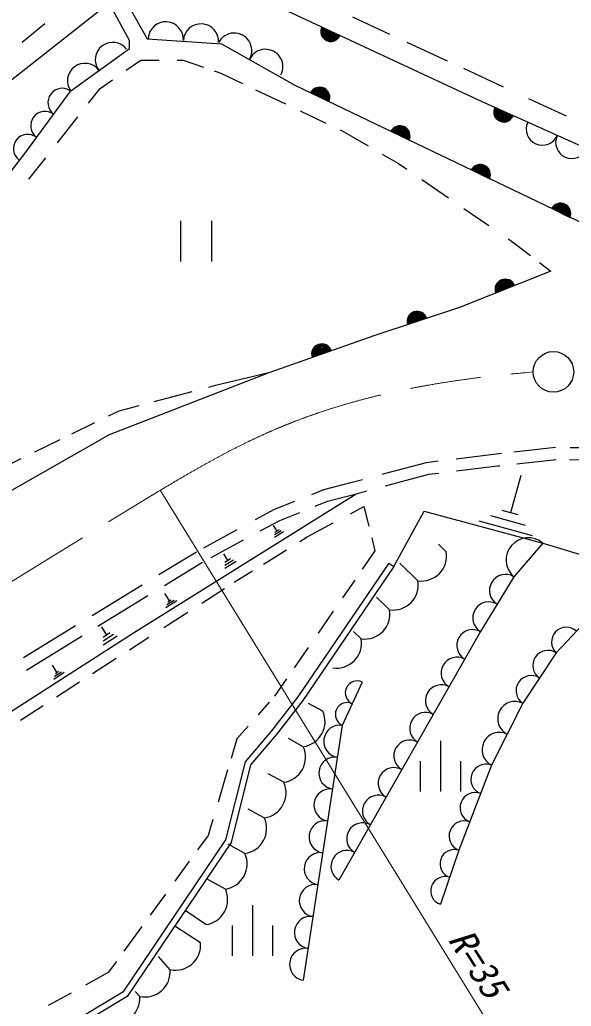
# Model space of a CAD drawing. Units: millimetres, scale not verified. Extents: x 40000 to 680000, y 20000 to 380000.
# Drawn here: x 223012 to 250185, y 242679 to 291329 of the extents above; entities that cross this region are included whole.
import ezdxf
from ezdxf.enums import TextEntityAlignment as Align

# ---------------------------------------------------------------- set-up
doc = ezdxf.new("R2010")
doc.units = ezdxf.units.MM
doc.header["$LTSCALE"] = 1000
doc.linetypes.add('CHAIN', pattern=[18.5, 12, -1.5, 3.5, -1.5])
for name, color, linetype, lineweight in [('M-BGD', 7, 'Continuous', 25), ('M-BMK', 2, 'CHAIN', 13), ('M-BMK-SRVR', 3, 'Continuous', 25), ('M-STR-HTXT', 7, 'Continuous', 13)]:
    doc.layers.add(name, color=color, linetype=linetype, lineweight=lineweight)
doc.styles.add('ＭＳ ゴシック', font='')
doc.styles.get('ＭＳ ゴシック').set_extended_font_data('MS Gothic')

msp = doc.modelspace()

# ---------------------------------------------------------------- linework, layer by layer
at = {"layer": 'M-BGD'}
for p, q in [((228075, 292536), (229297, 290386)), ((227410, 292153), (221465, 287456)), ((228414, 290305), (227410, 292153)), ((245765, 287293), (235965, 291872)), ((239407, 291474), (241232, 290625)), ((223129, 290218), (224243, 291142)), ((228414, 289904), (228414, 290305)), ((229297, 290386), (232952, 290145)), ((232952, 290145), (236567, 288096)), ((242088, 290228), (244068, 289307)), ((225522, 287815), (228414, 289904)), ((228257, 288838), (228976, 289341)), ((228976, 289341), (229878, 289341)), ((230764, 289341), (231065, 289341)), ((231065, 289341), (232061, 288995)), ((232591, 288810), (232912, 288699)), ((232912, 288699), (233981, 288189)), ((244872, 288934), (246828, 288025)), ((226968, 287935), (227586, 288368)), ((236567, 288096), (251629, 280866)), ((223313, 284803), (225522, 287815)), ((226403, 287215), (226968, 287935)), ((234632, 287879), (236103, 287178)), ((255445, 282955), (245765, 287293)), ((248073, 287447), (248577, 287212)), ((248577, 287212), (249931, 286598)), ((236832, 286831), (238085, 286234)), ((224872, 285263), (225879, 286547)), ((238800, 285893), (238897, 285847)), ((238897, 285847), (240176, 285106)), ((221867, 282915), (223313, 284803)), ((240875, 284700), (241668, 284240)), ((223466, 283470), (224293, 284524)), ((241668, 284240), (242084, 283955)), ((242824, 283448), (244140, 282544)), ((244894, 282027), (246124, 281183)), ((230953, 279411), (230953, 281411)), ((232453, 281411), (232453, 279411)), ((247073, 280532), (247171, 280465)), ((247171, 280465), (248169, 279706)), ((248623, 279362), (249179, 278938)), ((249179, 278938), (244681, 277131)), ((244681, 277131), (240504, 275765)), ((240504, 275765), (235282, 273918)), ((235282, 273918), (227410, 270865)), ((235282, 273918), (232591, 273275)), ((231485, 272982), (229617, 272487)), ((232591, 273275), (232310, 273201)), ((227892, 272030), (227368, 271774)), ((228874, 272290), (227892, 272030)), ((226695, 271444), (225563, 270889)), ((227410, 270865), (219055, 266085)), ((224992, 270610), (223746, 270000)), ((247359, 270018), (249413, 270248)), ((250129, 270241), (252311, 270218)), ((223072, 269669), (221987, 269138)), ((243049, 269501), (243624, 269572)), ((244507, 269679), (246484, 269920)), ((246484, 269920), (246746, 269949)), ((247499, 269430), (249443, 269648)), ((250097, 269641), (252274, 269619)), ((241238, 269019), (243049, 269501)), ((244528, 269077), (246554, 269324)), ((246554, 269324), (246674, 269337)), ((239383, 268518), (239892, 268655)), ((240873, 268920), (241238, 269019)), ((241394, 268439), (243163, 268911)), ((243163, 268911), (243665, 268972)), ((247696, 268860), (247186, 267020)), ((237404, 267920), (237992, 268155)), ((237992, 268155), (239383, 268518)), ((239536, 267938), (240116, 268094)), ((241032, 268342), (241394, 268439)), ((228613, 261093), (239581, 267950)), ((235566, 267185), (236570, 267586)), ((237569, 267340), (238180, 267584)), ((238180, 267584), (239536, 267938)), ((234632, 266678), (235566, 267185)), ((239305, 266969), (239969, 267326)), ((239969, 267326), (240210, 266361)), ((241440, 264369), (242940, 267093)), ((242940, 267093), (248780, 265521)), ((247576, 266910), (246786, 267130)), ((234856, 266117), (235821, 266641)), ((235821, 266641), (236813, 267037)), ((247926, 266390), (246216, 266870)), ((232074, 265290), (233729, 266188)), ((235506, 266380), (235676, 266110)), ((235786, 266180), (235566, 266040)), ((235896, 266130), (235566, 265920)), ((237176, 265823), (238459, 266513)), ((248276, 265870), (245646, 266600)), ((232442, 264807), (234039, 265673)), ((236006, 266070), (235566, 265790)), ((236817, 265599), (237176, 265823)), ((240355, 265783), (240515, 265142)), ((235026, 264487), (236152, 265186)), ((240515, 265142), (239886, 264231)), ((244030, 265091), (243639, 265473)), ((248780, 265521), (247358, 263864)), ((248780, 265521), (255335, 263523)), ((229870, 263964), (231718, 265097)), ((233046, 264990), (233256, 264660)), ((233396, 264740), (233116, 264570)), ((233536, 264680), (233116, 264420)), ((230144, 263429), (232018, 264577)), ((233676, 264610), (233116, 264260)), ((241192, 264538), (236711, 257934)), ((241440, 264369), (236954, 257758)), ((241192, 264538), (241440, 264369)), ((242634, 263659), (241734, 264536)), ((233576, 263586), (234483, 264149)), ((239514, 263691), (238911, 262817)), ((247358, 263864), (245718, 261153)), ((226578, 261948), (229039, 263456)), ((231977, 262564), (233095, 263288)), ((226866, 261421), (229328, 262929)), ((230146, 263040), (230386, 262660)), ((230466, 262710), (230306, 262610)), ((241237, 262227), (240597, 262852)), ((230756, 262670), (230216, 262330)), ((230616, 262690), (230266, 262470)), ((251443, 262242), (249447, 260106)), ((230113, 261359), (231287, 262118)), ((238460, 262163), (237717, 261085)), ((223713, 260193), (225765, 261450)), ((227046, 261390), (227286, 260980)), ((212382, 250674), (228613, 261093)), ((224028, 259682), (226087, 260944)), ((227456, 261090), (227116, 260870)), ((227636, 261010), (227126, 260680)), ((227806, 260930), (227126, 260490)), ((228413, 260259), (229378, 260883)), ((245718, 261153), (238740, 248904)), ((239841, 260796), (239460, 261167)), ((237220, 260364), (236531, 259366)), ((223205, 259879), (223713, 260193)), ((226600, 259087), (227766, 259841)), ((249447, 260106), (247801, 257619)), ((223337, 259255), (224028, 259682)), ((224606, 259500), (224846, 259130)), ((225206, 259140), (224686, 258800)), ((225066, 259160), (224726, 258940)), ((224926, 259180), (224766, 259080)), ((236157, 258823), (235569, 257970)), ((224825, 257938), (225962, 258674)), ((239885, 258670), (238905, 256533)), ((236711, 257934), (235419, 256258)), ((223042, 256785), (224161, 257509)), ((235302, 257668), (234751, 257044)), ((236954, 257758), (235652, 256069)), ((237941, 257233), (237238, 257618)), ((247801, 257619), (246260, 254572)), ((234262, 256489), (233714, 255868)), ((238905, 256533), (236978, 243960)), ((235419, 256258), (234111, 254732)), ((235652, 256069), (234385, 254591)), ((233714, 255868), (233423, 254895)), ((236982, 255478), (236247, 255880)), ((243740, 255769), (243740, 253269)), ((234111, 254732), (233157, 250879)), ((234385, 254591), (233435, 250755)), ((242740, 254769), (242740, 253269)), ((246260, 254572), (244649, 250369)), ((244740, 253269), (244740, 254769)), ((233255, 254333), (232781, 252745)), ((236022, 253723), (235257, 254142)), ((235063, 251968), (234267, 252404)), ((232523, 251883), (232292, 251107)), ((232292, 251107), (231777, 250398)), ((233157, 250879), (228086, 243377)), ((233435, 250755), (228297, 243154)), ((234104, 250213), (233276, 250666)), ((244649, 250369), (243738, 247707)), ((231363, 249828), (230647, 248841)), ((233145, 248459), (232286, 248928)), ((230191, 248214), (229439, 247178)), ((234484, 247661), (234484, 245161)), ((232185, 246704), (231163, 247394)), ((233484, 246661), (233484, 245161)), ((235484, 245161), (235484, 246661)), ((229033, 246619), (228148, 245400)), ((231924, 245806), (230651, 246637)), ((227772, 244882), (227376, 244337)), ((230422, 244484), (229854, 245129)), ((227376, 244337), (226246, 243718)), ((228086, 243377), (223464, 240604)), ((225539, 243330), (224411, 242712)), ((228921, 243163), (228699, 243415)), ((228297, 243154), (223547, 240304))]:
    msp.add_line(p, q, dxfattribs=at)
for centre, radius, start, end in [((230208, 290358), 869, 356.6981, 176.6981), ((231944, 290258), 869, 356.6981, 176.6981), ((238337, 290754), 500, 155.556, 335.5561), ((238337, 290754), 500, 155.556, 335.5561), ((238337, 290754), 450, 155.556, 335.5561), ((233579, 289807), 866, 332.4472, 152.4472), ((238337, 290754), 400, 155.556, 335.5561), ((238337, 290754), 350, 155.556, 335.5561), ((238337, 290754), 300, 155.556, 335.5561), ((238337, 290754), 250, 155.556, 335.5561), ((238337, 290754), 200, 155.556, 335.5561), ((238337, 290754), 150, 155.556, 335.5561), ((238337, 290754), 100, 155.556, 335.5561), ((238337, 290754), 50, 155.556, 335.5561), ((227588, 289357), 858, 37.0928, 217.0928), ((235115, 289006), 866, 332.4472, 152.4472), ((226220, 288322), 858, 37.0928, 217.0928), ((225110, 287238), 709, 53.1301, 233.1301), ((237789, 287500), 500, 334.2816, 154.2816), ((237789, 287500), 500, 334.2816, 154.2816), ((237789, 287500), 450, 334.2816, 154.2816), ((237789, 287500), 400, 334.2816, 154.2816), ((237789, 287500), 350, 334.2816, 154.2816), ((237789, 287500), 300, 334.2816, 154.2816), ((237789, 287500), 250, 334.2816, 154.2816), ((237789, 287500), 200, 334.2816, 154.2816), ((237789, 287500), 150, 334.2816, 154.2816), ((237789, 287500), 100, 334.2816, 154.2816), ((237789, 287500), 50, 334.2816, 154.2816), ((224259, 286103), 709, 53.1301, 233.1301), ((246860, 286781), 500, 156.2384, 336.2384), ((246860, 286781), 500, 156.2384, 336.2384), ((246860, 286781), 450, 156.2384, 336.2384), ((246860, 286781), 400, 156.2384, 336.2384), ((246860, 286781), 350, 156.2384, 336.2384), ((246860, 286781), 300, 156.2384, 336.2384), ((246860, 286781), 250, 156.2384, 336.2384), ((246860, 286781), 200, 156.2384, 336.2384), ((246860, 286781), 150, 156.2384, 336.2384), ((246860, 286781), 100, 156.2384, 336.2384), ((246860, 286781), 50, 156.2384, 336.2384), ((241745, 285595), 500, 334.2816, 154.2816), ((241745, 285595), 500, 334.2816, 154.2816), ((248764, 285938), 796, 155.6391, 335.6391), ((223408, 284968), 709, 53.1301, 233.1301), ((241745, 285595), 450, 334.2816, 154.2816), ((241745, 285595), 400, 334.2816, 154.2816), ((241745, 285595), 350, 334.2816, 154.2816), ((241745, 285595), 300, 334.2816, 154.2816), ((241745, 285595), 250, 334.2816, 154.2816), ((241745, 285595), 200, 334.2816, 154.2816), ((241745, 285595), 150, 334.2816, 154.2816), ((241745, 285595), 100, 334.2816, 154.2816), ((241745, 285595), 50, 334.2816, 154.2816), ((250213, 285282), 796, 155.6391, 335.6391), ((245701, 283689), 500, 334.2816, 154.2816), ((245701, 283689), 500, 334.2816, 154.2816), ((245701, 283689), 450, 334.2816, 154.2816), ((245701, 283689), 400, 334.2816, 154.2816), ((245701, 283689), 350, 334.2816, 154.2816), ((245701, 283689), 300, 334.2816, 154.2816), ((245701, 283689), 250, 334.2816, 154.2816), ((245701, 283689), 200, 334.2816, 154.2816), ((245701, 283689), 150, 334.2816, 154.2816), ((245701, 283689), 100, 334.2816, 154.2816), ((245701, 283689), 50, 334.2816, 154.2816), ((249657, 281784), 500, 334.2816, 154.2816), ((249657, 281784), 500, 334.2816, 154.2816), ((249657, 281784), 450, 334.2816, 154.2816), ((249657, 281784), 400, 334.2816, 154.2816), ((249657, 281784), 350, 334.2816, 154.2816), ((249657, 281784), 300, 334.2816, 154.2816), ((249657, 281784), 250, 334.2816, 154.2816), ((249657, 281784), 200, 334.2816, 154.2816), ((249657, 281784), 150, 334.2816, 154.2816), ((249657, 281784), 100, 334.2816, 154.2816), ((249657, 281784), 50, 334.2816, 154.2816), ((246930, 278035), 500, 21.8896, 201.8896), ((246930, 278035), 500, 21.8896, 201.8896), ((246930, 278035), 450, 21.8896, 201.8896), ((246930, 278035), 400, 21.8896, 201.8896), ((246930, 278035), 350, 21.8896, 201.8896), ((246930, 278035), 300, 21.8896, 201.8896), ((246930, 278035), 250, 21.8896, 201.8896), ((246930, 278035), 200, 21.8896, 201.8896), ((246930, 278035), 150, 21.8896, 201.8896), ((246930, 278035), 100, 21.8896, 201.8896), ((246930, 278035), 50, 21.8896, 201.8896), ((242592, 276448), 500, 18.1038, 198.1038), ((242592, 276448), 500, 18.1038, 198.1038), ((242592, 276448), 450, 18.1038, 198.1038), ((242592, 276448), 400, 18.1038, 198.1038), ((242592, 276448), 350, 18.1038, 198.1038), ((242592, 276448), 300, 18.1038, 198.1038), ((242592, 276448), 250, 18.1038, 198.1038), ((242592, 276448), 200, 18.1038, 198.1038), ((242592, 276448), 150, 18.1038, 198.1038), ((242592, 276448), 100, 18.1038, 198.1038), ((242592, 276448), 50, 18.1038, 198.1038), ((237893, 274841), 500, 19.4861, 199.4861), ((237893, 274841), 500, 19.4861, 199.4861), ((237893, 274841), 450, 19.4861, 199.4861), ((237893, 274841), 400, 19.4861, 199.4861), ((237893, 274841), 350, 19.4861, 199.4861), ((237893, 274841), 300, 19.4861, 199.4861), ((237893, 274841), 250, 19.4861, 199.4861), ((237893, 274841), 200, 19.4861, 199.4861), ((237893, 274841), 150, 19.4861, 199.4861), ((237893, 274841), 100, 19.4861, 199.4861), ((237893, 274841), 50, 19.4861, 199.4861), ((248069, 264692), 1092, 49.3694, 229.3694), ((242795, 264899), 1250, 262.5899, 8.8501), ((246948, 263186), 792, 58.8287, 238.8287), ((241399, 263467), 1250, 262.5899, 8.8501), ((240002, 262035), 1250, 262.5899, 8.8501), ((246128, 261831), 792, 58.8287, 238.8287), ((245330, 260472), 783, 60.331, 240.331), ((249946, 260640), 731, 46.9415, 226.9415), ((238606, 260603), 1250, 262.5899, 8.8501), ((244555, 259111), 783, 60.331, 240.331), ((249035, 259484), 746, 56.4966, 236.4966), ((248212, 258241), 746, 56.4966, 236.4966), ((239640, 258136), 588, 65.3441, 245.3441), ((243780, 257750), 783, 60.331, 240.331), ((239150, 257067), 588, 65.3441, 245.3441), ((247416, 256857), 854, 63.1721, 243.1721), ((236803, 256716), 1250, 278.2091, 24.4693), ((243005, 256389), 783, 60.331, 240.331), ((238784, 255747), 795, 81.2898, 261.2898), ((246645, 255334), 854, 63.1721, 243.1721), ((235844, 254961), 1250, 278.2091, 24.4693), ((242229, 255028), 783, 60.331, 240.331), ((238544, 254176), 795, 81.2898, 261.2898), ((241454, 253667), 783, 60.331, 240.331), ((245991, 253872), 750, 69.0265, 249.0265), ((234885, 253206), 1250, 278.2091, 24.4693), ((238303, 252604), 795, 81.2898, 261.2898), ((240679, 252306), 783, 60.331, 240.331), ((245454, 252471), 750, 69.0265, 249.0265), ((233925, 251451), 1250, 278.2091, 24.4693), ((238062, 251032), 795, 81.2898, 261.2898), ((239903, 250945), 783, 60.331, 240.331), ((244917, 251070), 750, 69.0265, 249.0265), ((232966, 249696), 1250, 278.2091, 24.4693), ((237821, 249461), 795, 81.2898, 261.2898), ((239128, 249584), 783, 60.331, 240.331), ((244421, 249704), 703, 71.1139, 251.1139), ((237580, 247889), 795, 81.2898, 261.2898), ((243966, 248373), 703, 71.1139, 251.1139), ((232007, 247941), 1250, 278.2091, 24.4693), ((237340, 246317), 795, 81.2898, 261.2898), ((230677, 245708), 1250, 258.2244, 4.4846), ((237099, 244746), 795, 81.2898, 261.2898), ((229176, 244386), 1250, 258.2244, 4.4846), ((227675, 243065), 1250, 258.2244, 4.4846)]:
    msp.add_arc(centre, radius, start, end, dxfattribs=at)
at = {"layer": 'M-BMK'}
msp.add_line((200117, 249805), (229836, 268070), dxfattribs=at)
msp.add_open_spline([(229836, 268070), (231295, 268930), (232755, 269790), (234278, 270527), (235416, 271078), (236590, 271559), (237789, 271966), (239301, 272478), (240854, 272870), (242422, 273174), (243680, 273418), (244948, 273605), (246220, 273750), (246913, 273828), (247607, 273894), (248302, 273960)], degree=3, knots=[0, 0, 0, 0, 1, 1, 1, 2, 2, 2, 3, 3, 3, 4, 4, 4, 5, 5, 5, 5], dxfattribs=at)
at = {"layer": 'M-BMK-SRVR'}
msp.add_circle((249306, 273964), 1000, dxfattribs=at)
at = {"layer": 'M-STR-HTXT'}
msp.add_line((246113, 241827), (229934, 268130), dxfattribs=at)

# ---------------------------------------------------------------- texts
at = {"layer": 'M-STR-HTXT', "style": 'ＭＳ ゴシック', "oblique": 15}
msp.add_text('R=35', height=1320, rotation=302.367, dxfattribs=at).set_placement((244630, 246335), align=Align.MIDDLE_LEFT)

doc.saveas('drawing.dxf')
